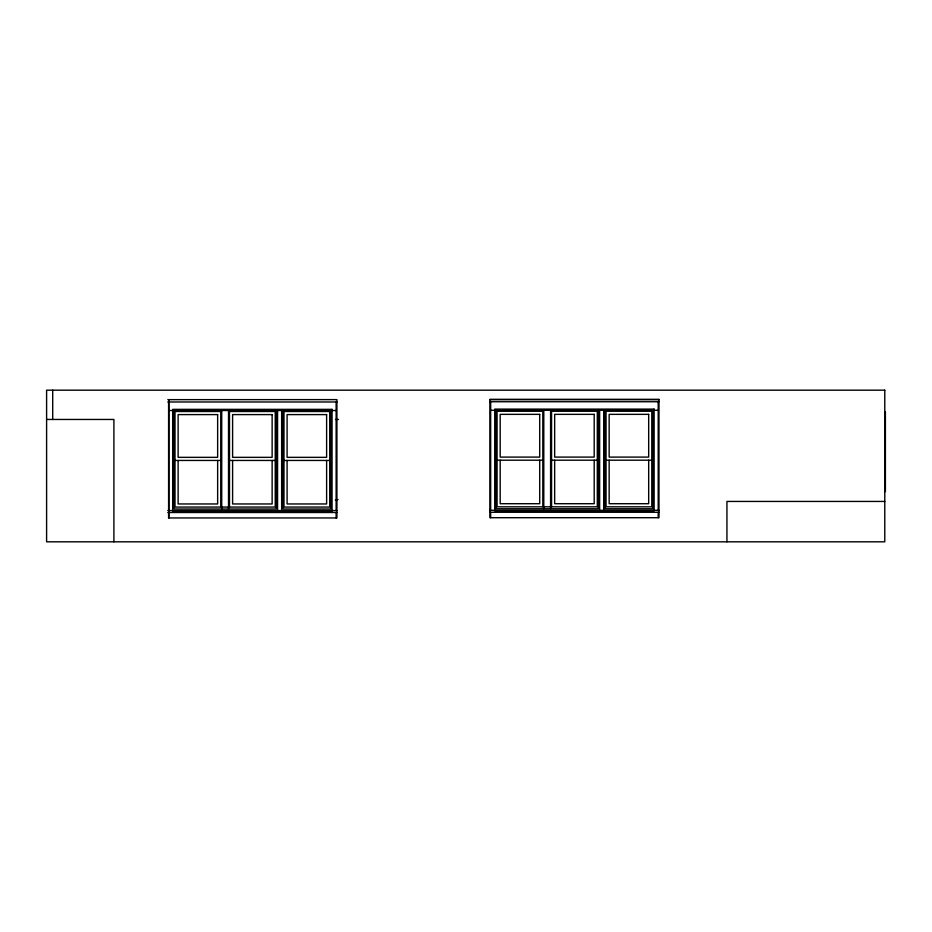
<?xml version="1.0" encoding="UTF-8"?>
<svg xmlns="http://www.w3.org/2000/svg" width="932" height="932" viewBox="0 0 932 932"><rect width="100%" height="100%" fill="white"/><g stroke="black" fill="none" stroke-linecap="round" stroke-linejoin="round"><path stroke-width="1.4" d="M167.818 399.642L336.918 399.618L336.918 517.947L168.599 517.947L168.599 512.507M489.871 399.618L658.982 399.618M489.882 401.739L658.982 401.739M167.818 401.983L336.918 401.983M490.663 410.278L658.202 410.278M168.599 410.523L336.137 410.523M884.783 412.002L885.4 412.002L885.4 491.548L884.783 491.548M46.6 419.458L113.902 419.458L113.902 541.818M335.532 419.458L338.433 419.458M497.071 460.198L542.82 460.198M551.558 460.198L597.307 460.198M606.045 460.198L651.794 460.198M175.006 460.443L220.756 460.443M229.493 460.443L275.243 460.443M283.98 460.443L329.73 460.443M884.783 501.439L726.937 501.439L726.937 541.818M489.882 510.317L658.982 510.317M167.818 510.561L336.918 510.561M489.882 512.262L658.982 512.262M167.818 512.507L336.918 512.507M658.202 401.739L658.202 510.317M658.202 512.262L658.202 517.703M652.761 410.278L652.761 508.767L605.078 508.767L605.078 410.278M648.684 460.198L648.684 503.711L609.155 503.711L609.155 460.198M603.715 410.278L603.715 510.317M599.637 410.278L599.637 510.317M598.274 410.278L598.274 508.767L496.104 508.767L496.104 410.278M594.197 460.198L594.197 503.711L554.668 503.711L554.668 460.198M551.558 506.822L551.558 411.257L597.307 411.257L597.307 506.822L497.071 506.822L497.071 411.257L542.82 411.257L542.82 506.822M550.591 410.278L550.591 508.767M543.787 410.278L543.787 508.767M539.71 460.198L539.71 503.711L500.181 503.711L500.181 460.198M490.663 401.739L490.663 510.317M490.663 512.262L490.663 517.703M336.137 401.983L336.137 510.561M336.137 512.507L336.137 517.947M330.697 410.523L330.697 509.012L283.013 509.012L283.013 410.523M326.619 460.443L326.619 503.956L287.091 503.956L287.091 460.443M281.65 410.523L281.65 510.561M277.573 410.523L277.573 510.561M276.21 410.523L276.21 509.012L174.039 509.012L174.039 410.523M272.132 460.443L272.132 503.956L232.604 503.956L232.604 460.443M229.493 507.066L229.493 411.501L275.243 411.501L275.243 507.066L175.006 507.066L175.006 411.501L220.756 411.501L220.756 507.066M228.526 410.523L228.526 509.012M221.723 410.523L221.723 509.012M217.645 460.443L217.645 503.956L178.117 503.956L178.117 460.443M168.913 399.618L168.913 517.947M168.599 401.983L168.599 510.561M52.716 390.182L52.716 419.458M335.357 500.169A217.412 217.412 0 0 1 338.025 499.482M884.783 390.182L46.6 390.182L46.6 541.818L884.783 541.818L884.783 390.182M658.982 399.397L489.882 399.397L489.871 517.703L658.982 517.703L658.982 399.397M654.124 409.113L494.741 409.113L494.741 510.899L654.124 510.899L654.124 409.113M332.06 409.358L172.676 409.358L172.676 511.144L332.06 511.144L332.06 409.358M651.794 411.257L606.045 411.257L606.045 506.822L651.794 506.822L651.794 411.257M329.73 411.501L283.98 411.501L283.98 507.066L329.73 507.066L329.73 411.501M539.71 414.356L500.181 414.356L500.181 457.099L539.71 457.099L539.71 414.356M594.197 414.356L554.668 414.356L554.668 457.099L594.197 457.099L594.197 414.356M648.684 414.356L609.155 414.356L609.155 457.099L648.684 457.099L648.684 414.356M217.645 414.6L178.117 414.6L178.117 457.344L217.645 457.344L217.645 414.6M272.132 414.6L232.604 414.6L232.604 457.344L272.132 457.344L272.132 414.6M326.619 414.6L287.091 414.6L287.091 457.344L326.619 457.344L326.619 414.6"/></g></svg>
